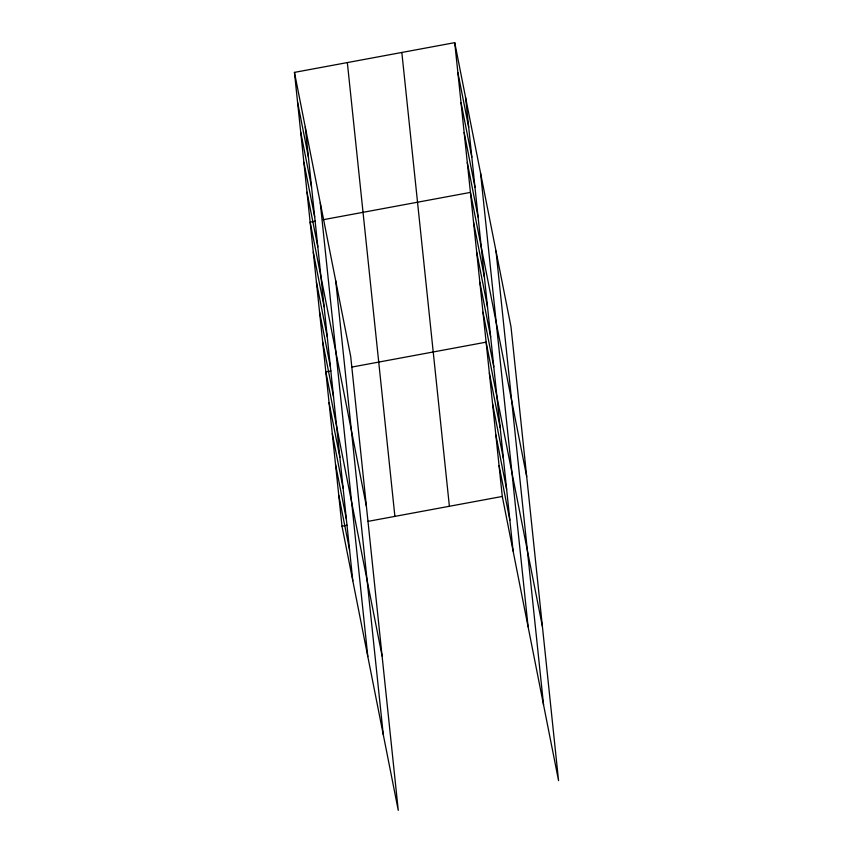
<?xml version="1.0" encoding="UTF-8"?>
<svg xmlns="http://www.w3.org/2000/svg" width="853" height="853" viewBox="0 0 853 853"><rect width="100%" height="100%" fill="white"/><g stroke="black" fill="none" stroke-linecap="round" stroke-linejoin="round"><path stroke-width="1.28" d="M294.445 72.388L350.711 356.543L398.266 810.35L342 526.194L294.445 72.388L454.734 42.65L511 326.806L558.555 780.612L502.289 496.457L454.734 42.65M315.301 221.183L310.14 222.143L366.406 506.298M323.042 219.743L470.429 192.405L526.696 476.56M330.996 370.938L325.835 371.897L382.101 656.053M351.639 367.11L486.114 342.16L542.38 626.326M342 526.194L347.16 525.235M367.803 521.407L502.289 496.457M457.869 72.601L468.681 127.214M461.015 102.552L471.826 157.165M464.149 132.503L474.961 187.116M467.284 162.454L478.096 217.067M473.564 222.356L484.376 276.969M476.699 252.307L487.521 306.92M479.844 282.258L490.656 336.871M482.979 312.209L493.791 366.822M489.355 373.017L500.167 427.63M492.586 403.874L503.398 458.487M495.817 434.742L506.629 489.345M499.058 465.599L509.87 520.202M297.59 102.339L308.402 156.952M300.725 132.29L311.537 186.903M303.86 162.241L314.672 216.854M307.005 192.192L317.817 246.805M313.275 252.093L324.097 306.707M316.42 282.044L327.232 336.658M319.555 311.995L330.367 366.609M322.69 341.946L333.512 396.56M329.066 402.755L339.878 457.368M332.297 433.612L343.109 488.225M335.538 464.469L346.35 519.082M338.769 495.326L349.581 549.94M495.998 251.059L543.553 704.866M480.548 173.01L528.103 626.816M465.546 97.263L513.101 551.07M401.838 52.459L449.392 506.266M347.342 62.568L394.896 516.374M335.719 280.797L383.264 734.604M320.259 202.747L367.814 656.554M305.257 127.001L352.811 580.797"/></g></svg>
